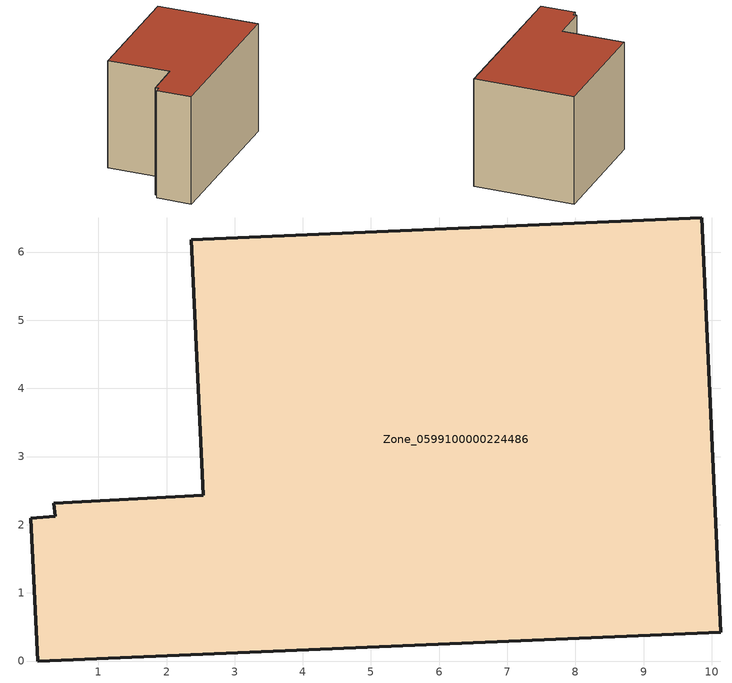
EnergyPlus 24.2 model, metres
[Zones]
Zone_0599100000224486
 floor ground (C_G): 10.13,0.42 0.11,0 0.01,2.1 0.36,2.12 0.35,2.32 2.54,2.43 2.36,6.18 9.85,6.5 z0
 wall outside (C_F): 0.11,0 10.13,0.42 9.85,6.5 2.36,6.18 2.54,2.43 0.35,2.32 0.36,2.12 0.01,2.1 0.11,0 z0:6.74
 roof outside (C_R): 0.35,2.32 0.36,2.12 0.01,2.1 0.11,0 10.13,0.42 9.85,6.5 2.36,6.18 2.54,2.43 z6.74
[BUILDING]
Pand.0599100000224486: North Axis=0; Terrain=City; Loads Convergence Tolerance Value=0.04; Temperature Convergence Tolerance Value=0.4; Solar Distribution=FullExterior; Maximum Number of Warmup Days=25; Minimum Number of Warmup Days=1
[Site:Location]
Rotterdam.The.Hague.AP_ZH_NLD Design_Conditions: Latitude=51.96; Longitude=4.45; Time Zone=1; Elevation=-4.5
[SITE:GROUNDTEMPERATURE:BUILDINGSURFACE]
18, 18, 18, 18, 18, 18, 18, 18, 18, 18, 18, 18
[MATERIAL] Thermal Absorptance=0.9; Solar Absorptance=0.7; Visible Absorptance=0.7
Name | Roughness | Thickness | Conductivity | Density | Specific Heat
G.TI.1946 | MediumSmooth | 0.15 | 1 | 540 | 1210
F.TI.1946 | Rough | 0.3 | 0.857143 | 1920 | 840
R.TI.1946 | MediumRough | 0.2 | 0.1 | 1500 | 1000
[CONSTRUCTION]
C_G: G.TI.1946
C_F: F.TI.1946
C_R: R.TI.1946
[ZONE]
Zone_0599100000224486: Type=1; Multiplier=1; Ceiling Height=Autocalculate; Volume=Autocalculate; Floor Area=autocalculate; Part of Total Floor Area=Yes
[ZONEINFILTRATION:DESIGNFLOWRATE]
Infil_Zone_0599100000224486: Zone or ZoneList or Space or SpaceList=Zone_0599100000224486; Schedule=AlwaysOn; Design Flow Rate Calculation Method=Flow/Area; Flow Rate per Floor Area=0.003; Constant Term Coefficient=1; Temperature Term Coefficient=0; Velocity Term Coefficient=0; Velocity Squared Term Coefficient=0
[HVACTEMPLATE:ZONE:IDEALLOADSAIRSYSTEM]
Zone_0599100000224486: Maximum Heating Supply Air Temperature=50; Minimum Cooling Supply Air Temperature=13; Maximum Heating Supply Air Humidity Ratio=0.0156; Minimum Cooling Supply Air Humidity Ratio=0.0077; Heating Limit=NoLimit; Cooling Limit=NoLimit; Dehumidification Control Type=ConstantSensibleHeatRatio; Cooling Sensible Heat Ratio=0.7; Dehumidification Setpoint=60; Humidification Control Type=None; Humidification Setpoint=30; Outdoor Air Method=None; Outdoor Air Flow Rate per Person=0.00944; Outdoor Air Flow Rate per Zone Floor Area=0; Outdoor Air Flow Rate per Zone=0; Demand Controlled Ventilation Type=None; Outdoor Air Economizer Type=NoEconomizer; Heat Recovery Type=None; Sensible Heat Recovery Effectiveness=0.7; Latent Heat Recovery Effectiveness=0.65
[ZONECONTROL:THERMOSTAT]
ThermostatControl_Zone_0599100000224486: Zone or ZoneList=Zone_0599100000224486; Control Type Schedule=DualSetpointControlType; Control 1=Thermostat_Zone_0599100000224486; Temperature Difference Between Cutout And Setpoint=0
[THERMOSTATSETPOINT:DUALSETPOINT]
Thermostat_Zone_0599100000224486: Heating Setpoint Temperature Schedule=HeatingSetpoint_Zone_0599100000224486; Cooling Setpoint Temperature Schedule=CoolingSetpoint_Zone_0599100000224486
[SCHEDULE:COMPACT]
HeatingSetpoint_Zone_0599100000224486: Through: 12/31, For: AllDays, Until: 24:00, 21
CoolingSetpoint_Zone_0599100000224486: Through: 12/31, For: AllDays, Until: 24:00, 24
DualSetpointControlType: Through: 12/31, For: AllDays, Until: 24:00, 4
AlwaysOn: Through: 12/31, For: AllDays, Until: 24:00, 1
